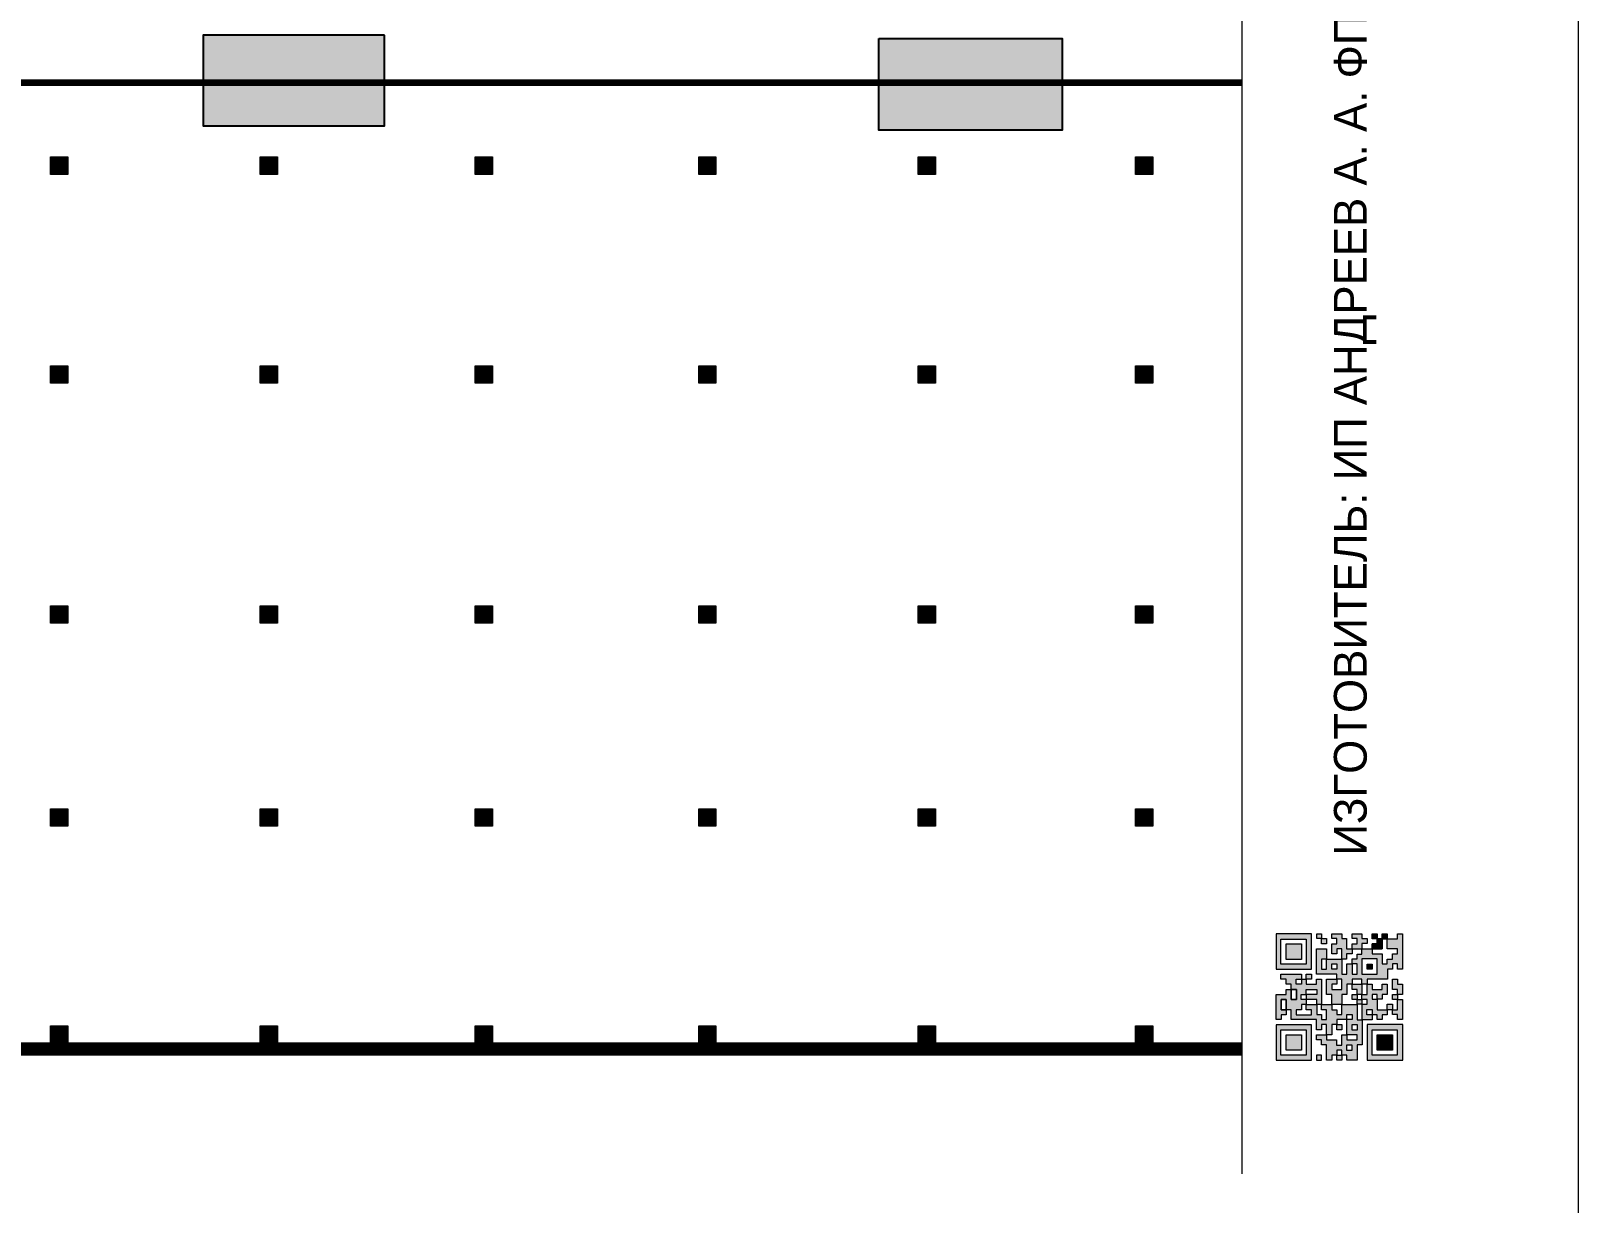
# Model space of a CAD drawing. Header units: millimetres. Extents: x 13810 to 67229, y 12374 to 21950.
# Drawn here: x 27744.4 to 27876.6, y 14549.9 to 14650.1 of the extents above; entities that cross this region are included whole.
import ezdxf

# ---------------------------------------------------------------- set-up
doc = ezdxf.new("R2010")
doc.units = ezdxf.units.MM
doc.layers.add('План_Штампы', color=7, linetype='Continuous')
doc.styles.add('обычный', font='arial.ttf')

# ---------------------------------------------------------------- blocks, each defined once
blk = doc.blocks.new('A$C32E8229D')
at = {"true_color": 0xffffff}
blk.add_hatch(color=7, dxfattribs=at).paths.add_polyline_path([(0, 0), (0, -8), (16, -8), (16, 0)])
h = blk.add_hatch(color=126)
h.paths.add_polyline_path([(0.2, -0.2), (15.8, -0.2), (15.8, -7.8), (0.2, -7.8)])
h.paths.add_polyline_path([(13.49, -2.05), (12.08, -2.05), (11.37, -2.63, 0.162397), (11.29, -2.84), (11.29, -3.63), (10.35, -3.63), (10.35, -4.05), (11.68, -4.05), (11.68, -3.48), (12.26, -4.28), (11.29, -5.1), (11.29, -6.78), (11.85, -6.78), (11.85, -5.44), (12.8, -4.64), (12.8, -5.94), (14.46, -5.94), (14.46, -5.39), (13.45, -5.39), (13.45, -3.97), (12.46, -2.59), (13.15, -2.59), (13.69, -3.34), (14.18, -3)], flags=16)
h.paths.add_polyline_path([(10.74, -1.82, 1), (11.8, -1.82, 1)], flags=16)
h.paths.add_polyline_path([(9.39, -3.59), (5.99, -3.59), (6.56, -3.03), (5.91, -3.03), (5.1, -3.83), (5.91, -4.64), (6.56, -4.64), (5.99, -4.09), (9.39, -4.09)], flags=16)
h.paths.add_polyline_path([(4.29, -1.08), (1.72, -1.08), (1.72, -6.6), (4.29, -6.6)], flags=16)
at = {"color": 126}
blk.add_lwpolyline([(16, -8), (0, -8), (0, 0), (16, 0)], close=True, dxfattribs=at)
blk = doc.blocks.new('QR')
at = {"lineweight": 0}
h = blk.add_hatch(color=256, dxfattribs=at)
h.dxf.hatch_style = 1
h.paths.add_polyline_path([(9241.16, 2687.38), (9242.01, 2687.38), (9242.01, 2687.83), (9241.59, 2687.83), (9241.59, 2688.68), (9239.45, 2688.68), (9239.45, 2688.25), (9239.86, 2688.25), (9239.86, 2687.83), (9240.29, 2687.83), (9240.29, 2688.25), (9241.16, 2688.25), (9241.16, 2687.83), (9240.29, 2687.83), (9240.29, 2687.38), (9239.45, 2687.38), (9239.45, 2685.22), (9238.57, 2685.22), (9238.57, 2684.8), (9239.02, 2684.8), (9239.02, 2684.37), (9238.13, 2684.37), (9238.13, 2683.92), (9239.02, 2683.92), (9239.02, 2683.5), (9239.44, 2683.5), (9239.44, 2682.64), (9239.87, 2682.64), (9239.87, 2682.18), (9239.44, 2682.18), (9239.44, 2682.64), (9238.13, 2682.64), (9238.13, 2681.76), (9237.71, 2681.76), (9237.71, 2682.64), (9238.13, 2682.64), (9238.13, 2683.07), (9237.27, 2683.07), (9237.27, 2683.51), (9237.71, 2683.51), (9237.71, 2684.37), (9238.13, 2684.37), (9238.13, 2685.22), (9237.71, 2685.22), (9237.71, 2684.8), (9237.28, 2684.8), (9237.28, 2684.38), (9235.98, 2684.38), (9235.98, 2683.92), (9236.4, 2683.92), (9236.4, 2683.49), (9236.84, 2683.49), (9236.84, 2683.07), (9236.4, 2683.07), (9236.4, 2682.64), (9235.98, 2682.64), (9235.98, 2681.76), (9237.29, 2681.76), (9237.29, 2681.33), (9239.43, 2681.33), (9239.43, 2681.76), (9240.74, 2681.76), (9240.74, 2683.05), (9239.87, 2683.05), (9239.87, 2683.5), (9240.29, 2683.5), (9240.29, 2683.91), (9240.74, 2683.91), (9240.74, 2684.81), (9240.29, 2684.81), (9240.29, 2684.79), (9240.29, 2684.37), (9239.45, 2684.37), (9239.45, 2684.8), (9239.87, 2684.8), (9239.87, 2685.21), (9240.74, 2685.21), (9240.74, 2686.1), (9240.29, 2686.1), (9240.29, 2685.64), (9239.86, 2685.64), (9239.86, 2686.95), (9240.29, 2686.95), (9240.29, 2686.52), (9240.74, 2686.52), (9240.74, 2686.1), (9241.16, 2686.1), (9241.16, 2686.53), (9241.59, 2686.53), (9241.59, 2686.1), (9242.02, 2686.1), (9242.02, 2685.21), (9241.59, 2685.21), (9241.59, 2686.1), (9241.16, 2686.1), (9241.16, 2685.21), (9240.74, 2685.21), (9240.74, 2684.81), (9242.89, 2684.81), (9242.89, 2685.22), (9242.47, 2685.22), (9242.47, 2686.11), (9242.89, 2686.11), (9242.89, 2686.52), (9242.46, 2686.52), (9242.46, 2686.95), (9242.89, 2686.95), (9242.89, 2686.52), (9243.32, 2686.52), (9243.32, 2688.26), (9242.9, 2688.26), (9242.9, 2687.83), (9242.47, 2687.83), (9242.47, 2687.38), (9242.01, 2687.38), (9242.01, 2686.94), (9241.16, 2686.94)])
h.paths.add_polyline_path([(9239.02, 2682.18), (9239.02, 2681.76), (9238.54, 2681.76), (9238.54, 2682.18)], flags=16)
h.paths.add_polyline_path([(9237.27, 2682.65), (9237.27, 2682.19), (9236.83, 2682.19), (9236.83, 2682.65)], flags=16)
h = blk.add_hatch(color=256, dxfattribs=at)
h.dxf.hatch_style = 1
h.paths.add_polyline_path([(9238.15, 2687.83), (9236.83, 2687.83), (9236.83, 2686.52), (9238.15, 2686.52)], flags=0)
h.paths.add_polyline_path([(9239.01, 2685.65), (9239.01, 2688.68), (9235.98, 2688.68), (9235.98, 2685.65)])
h.paths.add_polyline_path([(9236.41, 2686.1), (9236.41, 2688.26), (9238.56, 2688.26), (9238.56, 2686.1)], flags=16)
h.paths.add_polyline_path([(9236.83, 2686.52), (9236.83, 2687.83), (9238.15, 2687.83), (9238.15, 2686.52)], flags=0)
h = blk.add_hatch(color=256, dxfattribs=at)
h.dxf.hatch_style = 1
h.paths.add_polyline_path([(9238.15, 2686.52), (9238.15, 2687.83), (9236.83, 2687.83), (9236.83, 2686.52)])
h.paths.add_polyline_path([(9245.91, 2686.52), (9245.91, 2687.83), (9244.59, 2687.83), (9244.59, 2686.52)], flags=0)
h.paths.add_polyline_path([(9246.77, 2685.65), (9246.77, 2688.68), (9243.74, 2688.68), (9243.74, 2685.65)])
h.paths.add_polyline_path([(9244.17, 2686.1), (9244.17, 2688.26), (9246.32, 2688.26), (9246.32, 2686.1)], flags=16)
h.paths.add_polyline_path([(9244.59, 2686.52), (9244.59, 2687.83), (9245.91, 2687.83), (9245.91, 2686.52)], flags=0)
h = blk.add_hatch(color=256, dxfattribs=at)
h.dxf.hatch_style = 1
h.paths.add_polyline_path([(9240.75, 2681.76), (9240.75, 2681.35), (9241.17, 2681.35), (9241.17, 2681.76)])
h.paths.add_polyline_path([(9241.6, 2682.18), (9241.17, 2682.18), (9241.17, 2681.76), (9241.6, 2681.76)])
h.paths.add_polyline_path([(9242.47, 2681.34), (9242.47, 2682.19), (9242.02, 2682.19), (9242.02, 2681.76), (9241.6, 2681.76), (9241.6, 2681.34)])
h.paths.add_polyline_path([(9239.87, 2678.3), (9239.44, 2678.3), (9239.44, 2677.89), (9241.17, 2677.89), (9241.17, 2678.3), (9240.28, 2678.3), (9240.28, 2678.73), (9239.87, 2678.73)])
h.paths.add_polyline_path([(9240.75, 2678.73), (9240.75, 2679.19), (9240.28, 2679.19), (9240.28, 2678.73)])
h.paths.add_polyline_path([(9241.6, 2678.73), (9241.17, 2678.73), (9241.17, 2678.3), (9241.6, 2678.3)])
h.paths.add_polyline_path([(9242.02, 2678.3), (9241.6, 2678.3), (9241.6, 2677.89), (9242.48, 2677.89), (9242.48, 2678.31), (9242.9, 2678.31), (9242.9, 2678.73), (9242.02, 2678.73)])
h.paths.add_polyline_path([(9246.36, 2684.37), (9246.36, 2684.79), (9245.93, 2684.79), (9245.93, 2684.37)])
h.paths.add_polyline_path([(9246.78, 2685.2), (9246.36, 2685.2), (9246.36, 2684.79), (9246.78, 2684.79)])
h.paths.add_polyline_path([(9245.91, 2687.83), (9244.59, 2687.83), (9244.59, 2686.52), (9245.91, 2686.52)])
h = blk.add_hatch(color=256, dxfattribs=at)
h.dxf.hatch_style = 1
h.paths.add_polyline_path([(9243.32, 2686.11), (9242.89, 2686.11), (9242.89, 2685.64), (9243.32, 2685.64)])
h.paths.add_polyline_path([(9239.02, 2683.07), (9239.02, 2683.5), (9238.56, 2683.5), (9238.56, 2683.07)])
h.paths.add_polyline_path([(9236.4, 2684.8), (9236.4, 2685.22), (9235.98, 2685.22), (9235.98, 2684.8)])
h.paths.add_polyline_path([(9236.4, 2683.07), (9236.4, 2683.49), (9235.98, 2683.49), (9235.98, 2683.07)])
h = blk.add_hatch(color=256, dxfattribs=at)
h.dxf.hatch_style = 1
h.paths.add_polyline_path([(9243.32, 2682.64), (9243.32, 2683.07), (9244.62, 2683.07), (9244.62, 2684.37), (9243.74, 2684.37), (9243.74, 2684.8), (9244.62, 2684.8), (9244.62, 2684.37), (9245.48, 2684.37), (9245.48, 2685.22), (9243.32, 2685.22), (9243.32, 2683.5), (9242.89, 2683.5), (9242.89, 2683.06), (9242.01, 2683.06), (9242.01, 2683.91), (9242.47, 2683.91), (9242.47, 2683.5), (9242.89, 2683.5), (9242.89, 2684.38), (9241.59, 2684.38), (9241.59, 2683.91), (9240.74, 2683.91), (9240.74, 2683.05), (9241.59, 2683.05), (9241.59, 2682.64), (9242.47, 2682.64), (9242.47, 2682.19), (9242.91, 2682.19), (9242.91, 2681.34), (9242.48, 2681.34), (9242.48, 2680.91), (9242.91, 2680.91), (9242.91, 2679.17), (9243.75, 2679.17), (9243.75, 2678.73), (9244.2, 2678.73), (9244.2, 2678.3), (9243.75, 2678.3), (9243.75, 2677.88), (9246.78, 2677.88), (9246.78, 2678.3), (9246.35, 2678.3), (9246.35, 2679.19), (9245.48, 2679.19), (9245.48, 2678.31), (9245.05, 2678.31), (9245.05, 2678.73), (9244.62, 2678.73), (9244.62, 2679.19), (9244.2, 2679.19), (9244.2, 2679.61), (9245.05, 2679.61), (9245.05, 2680.46), (9245.48, 2680.46), (9245.48, 2681.34), (9245.04, 2681.34), (9245.04, 2681.76), (9244.63, 2681.76), (9244.63, 2682.19), (9244.21, 2682.19), (9244.21, 2681.76), (9243.32, 2681.76), (9243.32, 2682.19), (9244.21, 2682.19), (9244.21, 2682.64)])
h.paths.add_polyline_path([(9243.75, 2683.49), (9243.75, 2683.92), (9244.21, 2683.92), (9244.21, 2683.49)], flags=16)
h.paths.add_polyline_path([(9243.32, 2681.34), (9244.63, 2681.34), (9244.63, 2680.04), (9243.32, 2680.04)], flags=16)
h.paths.add_polyline_path([(9243.76, 2680.89), (9244.18, 2680.89), (9244.18, 2680.48), (9243.76, 2680.48)], flags=0)
h = blk.add_hatch(color=256, dxfattribs=at)
h.dxf.hatch_style = 1
h.paths.add_polyline_path([(9246.36, 2683.07), (9246.78, 2683.07), (9246.78, 2683.92), (9246.36, 2683.92), (9246.36, 2683.49), (9245.92, 2683.49), (9245.92, 2683.92), (9245.06, 2683.92), (9245.06, 2683.49), (9245.48, 2683.49), (9245.48, 2683.07), (9244.62, 2683.07), (9244.62, 2682.65), (9245.05, 2682.65), (9245.05, 2682.18), (9245.48, 2682.18), (9245.48, 2682.65), (9246.36, 2682.65)])
h.paths.add_polyline_path([(9246.78, 2682.18), (9246.36, 2682.18), (9246.36, 2681.75), (9245.92, 2681.75), (9245.92, 2682.18), (9245.48, 2682.18), (9245.48, 2681.34), (9245.48, 2681.34), (9245.94, 2681.34), (9245.94, 2680.91), (9246.36, 2680.91), (9246.36, 2681.34), (9246.78, 2681.34)])
h = blk.add_hatch(color=256, dxfattribs=at)
h.dxf.hatch_style = 1
h.paths.add_polyline_path([(9242.02, 2680.46), (9242.48, 2680.46), (9242.48, 2680.91), (9241.58, 2680.91), (9241.58, 2681.35), (9241.17, 2681.35), (9241.17, 2680.91), (9240.75, 2680.91), (9240.75, 2681.33), (9239.43, 2681.33), (9239.43, 2680.46), (9239.86, 2680.46), (9239.86, 2680.92), (9240.3, 2680.92), (9240.3, 2680.46), (9239.86, 2680.46), (9239.86, 2680.04), (9239.44, 2680.04), (9239.44, 2679.62), (9239.86, 2679.62), (9239.86, 2679.19), (9240.29, 2679.19), (9240.29, 2680.03), (9241.18, 2680.03), (9241.18, 2680.47), (9241.6, 2680.47), (9241.6, 2680.03), (9241.18, 2680.03), (9241.18, 2679.61), (9241.6, 2679.61), (9241.6, 2679.19), (9242.47, 2679.19), (9242.47, 2679.6), (9242.02, 2679.6)])
h = blk.add_hatch(color=256, dxfattribs=at)
h.dxf.hatch_style = 1
h.paths.add_polyline_path([(9235.98, 2680.9), (9235.98, 2677.86), (9239.02, 2677.86), (9239.02, 2680.9)])
h.paths.add_polyline_path([(9238.57, 2680.48), (9238.57, 2678.32), (9236.41, 2678.32), (9236.41, 2680.48)], flags=16)
h.paths.add_polyline_path([(9238.15, 2680.05), (9238.15, 2678.74), (9236.83, 2678.74), (9236.83, 2680.05)], flags=0)
h = blk.add_hatch(color=256, dxfattribs=at)
h.dxf.hatch_style = 1
h.paths.add_polyline_path([(9238.15, 2680.05), (9236.83, 2680.05), (9236.83, 2678.74), (9238.15, 2678.74)])
h = blk.add_hatch(color=256, dxfattribs=at)
h.dxf.hatch_style = 1
h.paths.add_polyline_path([(9244.18, 2680.48), (9244.18, 2680.89), (9243.76, 2680.89), (9243.76, 2680.48)])
h = blk.add_hatch(color=256, dxfattribs=at)
h.dxf.hatch_style = 1
h.paths.add_polyline_path([(9245.93, 2680.04), (9245.93, 2680.46), (9245.48, 2680.46), (9245.48, 2679.62), (9246.35, 2679.62), (9246.35, 2680.04)])
h.paths.add_polyline_path([(9246.78, 2680.04), (9246.78, 2680.46), (9246.35, 2680.46), (9246.35, 2680.04)])
h.paths.add_polyline_path([(9246.78, 2679.18), (9246.78, 2679.62), (9246.35, 2679.62), (9246.35, 2679.18)])
for points in [[(9237.71, 2685.22), (9238.13, 2685.22), (9238.13, 2684.37), (9237.71, 2684.37), (9237.71, 2683.51), (9237.27, 2683.51), (9237.27, 2683.07), (9238.13, 2683.07), (9238.13, 2682.64), (9237.71, 2682.64), (9237.71, 2681.76), (9238.13, 2681.76), (9238.13, 2682.64), (9239.44, 2682.64), (9239.44, 2683.5), (9239.02, 2683.5), (9239.02, 2683.07), (9238.56, 2683.07), (9238.56, 2683.5), (9239.02, 2683.5), (9239.02, 2683.92), (9238.13, 2683.92), (9238.13, 2684.37), (9239.02, 2684.37), (9239.02, 2684.8), (9238.57, 2684.8), (9238.57, 2685.22), (9239.45, 2685.22), (9239.45, 2687.38), (9240.29, 2687.38), (9240.29, 2687.83), (9239.86, 2687.83), (9239.86, 2688.25), (9239.45, 2688.25), (9239.45, 2688.68), (9241.59, 2688.68), (9241.59, 2687.83), (9242.01, 2687.83), (9242.01, 2687.38), (9242.47, 2687.38), (9242.47, 2687.83), (9242.9, 2687.83), (9242.9, 2688.26), (9243.32, 2688.26), (9243.32, 2686.52), (9242.89, 2686.52), (9242.89, 2686.11), (9243.32, 2686.11), (9243.32, 2685.64), (9242.89, 2685.64), (9242.89, 2686.11), (9242.47, 2686.11), (9242.47, 2685.22), (9242.89, 2685.22), (9242.89, 2684.81), (9240.74, 2684.81), (9240.74, 2683.91), (9241.59, 2683.91), (9241.59, 2684.38), (9242.89, 2684.38), (9242.89, 2683.5), (9242.47, 2683.5), (9242.47, 2683.91), (9242.01, 2683.91), (9242.01, 2683.06), (9242.89, 2683.06), (9242.89, 2683.5), (9243.32, 2683.5), (9243.32, 2685.22), (9245.48, 2685.22), (9245.48, 2684.37), (9244.62, 2684.37), (9244.62, 2683.07), (9245.48, 2683.07), (9245.48, 2683.49), (9245.06, 2683.49), (9245.06, 2683.92), (9245.92, 2683.92), (9245.92, 2683.49), (9246.36, 2683.49), (9246.36, 2683.92), (9246.78, 2683.92), (9246.78, 2683.07), (9246.36, 2683.07), (9246.36, 2682.65), (9245.48, 2682.65), (9245.48, 2682.18), (9245.92, 2682.18), (9245.92, 2681.75), (9246.36, 2681.75), (9246.36, 2682.18), (9246.78, 2682.18), (9246.78, 2681.34), (9246.36, 2681.34), (9246.36, 2680.91), (9245.94, 2680.91), (9245.94, 2681.34), (9245.48, 2681.34), (9245.48, 2680.46), (9245.93, 2680.46), (9245.93, 2680.04), (9246.35, 2680.04), (9246.35, 2680.46), (9246.78, 2680.46), (9246.78, 2680.04), (9246.78, 2680.04), (9246.35, 2680.04), (9246.35, 2679.62), (9246.78, 2679.62), (9246.78, 2679.18), (9246.35, 2679.18), (9246.35, 2678.3), (9246.78, 2678.3), (9246.78, 2677.88), (9243.75, 2677.88), (9243.75, 2678.3), (9244.2, 2678.3), (9244.2, 2678.73), (9243.75, 2678.73), (9243.75, 2679.17), (9242.91, 2679.17), (9242.91, 2680.91), (9242.48, 2680.91), (9242.48, 2680.46), (9242.02, 2680.46), (9242.02, 2679.6), (9242.47, 2679.6), (9242.47, 2679.19), (9241.6, 2679.19), (9241.6, 2679.61), (9241.18, 2679.61), (9241.18, 2680.03), (9240.29, 2680.03), (9240.29, 2679.19), (9240.75, 2679.19), (9240.75, 2678.73), (9240.28, 2678.73), (9240.28, 2678.3), (9241.17, 2678.3), (9241.17, 2678.73), (9241.6, 2678.73), (9241.6, 2678.3), (9242.02, 2678.3), (9242.02, 2678.73), (9242.9, 2678.73), (9242.9, 2678.31), (9242.48, 2678.31), (9242.48, 2677.89), (9241.6, 2677.89), (9241.6, 2678.3), (9241.17, 2678.3), (9241.17, 2677.89), (9239.44, 2677.89), (9239.44, 2678.3), (9239.87, 2678.3), (9239.87, 2678.73), (9240.28, 2678.73), (9240.28, 2679.19), (9240.29, 2679.19), (9239.86, 2679.19), (9239.86, 2679.62), (9239.44, 2679.62), (9239.44, 2680.04), (9239.86, 2680.04), (9239.86, 2680.46), (9239.43, 2680.46), (9239.43, 2681.33), (9237.29, 2681.33), (9237.29, 2681.76), (9235.98, 2681.76), (9235.98, 2682.64), (9236.4, 2682.64), (9236.4, 2683.07), (9235.98, 2683.07), (9235.98, 2683.49), (9236.4, 2683.49), (9236.4, 2683.92), (9235.98, 2683.92), (9235.98, 2684.38), (9237.28, 2684.38), (9237.28, 2684.8), (9237.71, 2684.8), (9237.71, 2685.22), (9237.92, 2685.22)], [(9240.74, 2686.1), (9240.74, 2686.52), (9240.29, 2686.52), (9240.29, 2686.95), (9239.86, 2686.95), (9239.86, 2685.64), (9240.29, 2685.64), (9240.29, 2686.1), (9240.74, 2686.1), (9240.74, 2686.52)], [(9240.74, 2685.21), (9239.87, 2685.21), (9239.87, 2684.8), (9239.45, 2684.8), (9239.45, 2684.37), (9240.29, 2684.37), (9240.29, 2684.79), (9240.29, 2684.81), (9240.74, 2684.81), (9240.74, 2685.21), (9239.87, 2685.21)], [(9240.74, 2683.91), (9240.29, 2683.91), (9240.29, 2683.5), (9239.87, 2683.5), (9239.87, 2683.05), (9240.74, 2683.05), (9240.74, 2683.91)], [(9244.62, 2684.37), (9244.62, 2684.8), (9243.74, 2684.8), (9243.74, 2684.37), (9244.62, 2684.37)], [(9240.74, 2683.05), (9240.74, 2681.76), (9239.43, 2681.76), (9239.43, 2681.33), (9240.75, 2681.33), (9240.75, 2681.35), (9240.75, 2680.91), (9241.17, 2680.91), (9241.17, 2681.35), (9241.58, 2681.35), (9241.58, 2680.91), (9242.48, 2680.91), (9242.48, 2681.34), (9242.91, 2681.34), (9242.91, 2682.19), (9242.47, 2682.19), (9242.47, 2682.64), (9241.59, 2682.64), (9241.59, 2683.05), (9240.74, 2683.05)], [(9244.62, 2683.07), (9243.32, 2683.07), (9243.32, 2682.64), (9244.21, 2682.64), (9244.21, 2682.19), (9243.32, 2682.19), (9243.32, 2681.76), (9244.21, 2681.76), (9244.21, 2682.19), (9244.63, 2682.19), (9244.63, 2681.76), (9245.04, 2681.76), (9245.04, 2681.34), (9245.48, 2681.34)], [(9245.48, 2682.18), (9245.05, 2682.18), (9245.05, 2682.65), (9244.62, 2682.65), (9244.62, 2683.07)], [(9241.6, 2681.76), (9242.02, 2681.76), (9242.02, 2682.19), (9242.47, 2682.19), (9242.47, 2681.34), (9241.6, 2681.34), (9241.6, 2681.76)], [(9245.48, 2682.18), (9245.48, 2681.34)], [(9239.86, 2680.46), (9239.86, 2680.92), (9240.3, 2680.92), (9240.3, 2680.46), (9239.86, 2680.46)], [(9245.48, 2680.46), (9245.05, 2680.46), (9245.05, 2679.61), (9244.2, 2679.61), (9244.2, 2679.19), (9244.62, 2679.19), (9244.62, 2678.73), (9245.05, 2678.73), (9245.05, 2678.31), (9245.48, 2678.31), (9245.48, 2679.19), (9246.35, 2679.19), (9246.35, 2679.07)], [(9246.35, 2679.62), (9245.48, 2679.62), (9245.48, 2680.46)], [(9245.48, 2680.46), (9245.48, 2679.62), (9246.35, 2679.62), (9246.35, 2680.04), (9245.93, 2680.04), (9245.93, 2680.46), (9245.48, 2680.46), (9245.48, 2679.62)], [(9246.35, 2679.62), (9246.35, 2679.18)]]:
    blk.add_lwpolyline(points, dxfattribs=at)
for points in [[(9235.98, 2685.65), (9239.01, 2685.65), (9239.01, 2688.68), (9235.98, 2688.68)], [(9236.41, 2688.26), (9238.56, 2688.26), (9238.56, 2686.1), (9236.41, 2686.1)], [(9236.83, 2687.83), (9238.15, 2687.83), (9238.15, 2686.52), (9236.83, 2686.52)], [(9240.29, 2687.83), (9241.16, 2687.83), (9241.16, 2688.25), (9240.29, 2688.25)], [(9240.29, 2688.25), (9241.16, 2688.25), (9241.16, 2687.83), (9240.29, 2687.83)], [(9243.74, 2685.65), (9246.77, 2685.65), (9246.77, 2688.68), (9243.74, 2688.68)], [(9244.17, 2688.26), (9246.32, 2688.26), (9246.32, 2686.1), (9244.17, 2686.1)], [(9244.59, 2687.83), (9245.91, 2687.83), (9245.91, 2686.52), (9244.59, 2686.52)], [(9242.01, 2687.38), (9241.16, 2687.38), (9241.16, 2686.94), (9242.01, 2686.94)], [(9241.16, 2687.38), (9242.01, 2687.38), (9242.01, 2686.94), (9241.16, 2686.94)], [(9241.16, 2686.53), (9241.59, 2686.53), (9241.59, 2686.1), (9241.16, 2686.1)], [(9242.89, 2686.52), (9242.46, 2686.52), (9242.46, 2686.95), (9242.89, 2686.95)], [(9235.98, 2684.8), (9236.4, 2684.8), (9236.4, 2685.22), (9235.98, 2685.22)], [(9241.16, 2686.1), (9240.74, 2686.1), (9240.74, 2685.21), (9241.16, 2685.21)], [(9241.59, 2686.1), (9242.02, 2686.1), (9242.02, 2685.21), (9241.59, 2685.21)], [(9246.36, 2685.2), (9246.78, 2685.2), (9246.78, 2684.79), (9246.36, 2684.79)], [(9243.75, 2683.92), (9244.21, 2683.92), (9244.21, 2683.49), (9243.75, 2683.49)], [(9245.93, 2684.79), (9246.36, 2684.79), (9246.36, 2684.37), (9245.93, 2684.37)], [(9236.4, 2683.07), (9236.84, 2683.07), (9236.84, 2683.49), (9236.4, 2683.49)], [(9236.83, 2682.19), (9237.27, 2682.19), (9237.27, 2682.65), (9236.83, 2682.65)], [(9239.44, 2682.64), (9239.87, 2682.64), (9239.87, 2682.18), (9239.44, 2682.18)], [(9238.54, 2682.18), (9239.02, 2682.18), (9239.02, 2681.76), (9238.54, 2681.76)], [(9240.75, 2681.76), (9241.17, 2681.76), (9241.17, 2681.35), (9240.75, 2681.35)], [(9241.17, 2682.18), (9241.6, 2682.18), (9241.6, 2681.76), (9241.17, 2681.76)], [(9243.32, 2680.04), (9244.63, 2680.04), (9244.63, 2681.34), (9243.32, 2681.34)], [(9235.98, 2677.86), (9239.02, 2677.86), (9239.02, 2680.9), (9235.98, 2680.9)], [(9236.41, 2680.48), (9238.57, 2680.48), (9238.57, 2678.32), (9236.41, 2678.32)], [(9236.83, 2680.05), (9238.15, 2680.05), (9238.15, 2678.74), (9236.83, 2678.74)], [(9241.18, 2680.03), (9241.6, 2680.03), (9241.6, 2680.47), (9241.18, 2680.47)], [(9243.76, 2680.89), (9244.18, 2680.89), (9244.18, 2680.48), (9243.76, 2680.48)]]:
    blk.add_lwpolyline(points, close=True, dxfattribs=at)

msp = doc.modelspace()

# ---------------------------------------------------------------- hatches: boundary and pattern name
at = {"lineweight": 0}
h = msp.add_hatch(color=256, dxfattribs=at)
h.dxf.hatch_style = 1
h.paths.add_polyline_path([(27746.03, 14639.33), (27746.03, 14637.84), (27747.51, 14637.84), (27747.51, 14639.33)])
h = msp.add_hatch(color=256, dxfattribs=at)
h.dxf.hatch_style = 1
h.paths.add_polyline_path([(27763.97, 14639.33), (27763.97, 14637.84), (27765.45, 14637.84), (27765.45, 14639.33)])
h = msp.add_hatch(color=256, dxfattribs=at)
h.dxf.hatch_style = 1
h.paths.add_polyline_path([(27782.34, 14639.33), (27782.34, 14637.84), (27783.82, 14637.84), (27783.82, 14639.33)])
h = msp.add_hatch(color=256, dxfattribs=at)
h.dxf.hatch_style = 1
h.paths.add_polyline_path([(27801.43, 14639.33), (27801.43, 14637.84), (27802.91, 14637.84), (27802.91, 14639.33)])
h = msp.add_hatch(color=256, dxfattribs=at)
h.dxf.hatch_style = 1
h.paths.add_polyline_path([(27820.18, 14639.33), (27820.18, 14637.84), (27821.66, 14637.84), (27821.66, 14639.33)])
h = msp.add_hatch(color=256, dxfattribs=at)
h.dxf.hatch_style = 1
h.paths.add_polyline_path([(27838.75, 14639.33), (27838.75, 14637.84), (27840.23, 14637.84), (27840.23, 14639.33)])
h = msp.add_hatch(color=256, dxfattribs=at)
h.dxf.hatch_style = 1
h.paths.add_polyline_path([(27746.03, 14621.48), (27746.03, 14619.99), (27747.51, 14619.99), (27747.51, 14621.48)])
h = msp.add_hatch(color=256, dxfattribs=at)
h.dxf.hatch_style = 1
h.paths.add_polyline_path([(27763.97, 14621.48), (27763.97, 14619.99), (27765.45, 14619.99), (27765.45, 14621.48)])
h = msp.add_hatch(color=256, dxfattribs=at)
h.dxf.hatch_style = 1
h.paths.add_polyline_path([(27782.34, 14621.48), (27782.34, 14619.99), (27783.82, 14619.99), (27783.82, 14621.48)])
h = msp.add_hatch(color=256, dxfattribs=at)
h.dxf.hatch_style = 1
h.paths.add_polyline_path([(27801.43, 14621.48), (27801.43, 14619.99), (27802.91, 14619.99), (27802.91, 14621.48)])
h = msp.add_hatch(color=256, dxfattribs=at)
h.dxf.hatch_style = 1
h.paths.add_polyline_path([(27820.18, 14621.48), (27820.18, 14619.99), (27821.66, 14619.99), (27821.66, 14621.48)])
h = msp.add_hatch(color=256, dxfattribs=at)
h.dxf.hatch_style = 1
h.paths.add_polyline_path([(27838.75, 14621.48), (27838.75, 14619.99), (27840.23, 14619.99), (27840.23, 14621.48)])
h = msp.add_hatch(color=256, dxfattribs=at)
h.dxf.hatch_style = 1
h.paths.add_polyline_path([(27746.03, 14600.98), (27746.03, 14599.49), (27747.51, 14599.49), (27747.51, 14600.98)])
h = msp.add_hatch(color=256, dxfattribs=at)
h.dxf.hatch_style = 1
h.paths.add_polyline_path([(27763.97, 14600.98), (27763.97, 14599.49), (27765.45, 14599.49), (27765.45, 14600.98)])
h = msp.add_hatch(color=256, dxfattribs=at)
h.dxf.hatch_style = 1
h.paths.add_polyline_path([(27782.34, 14600.98), (27782.34, 14599.49), (27783.82, 14599.49), (27783.82, 14600.98)])
h = msp.add_hatch(color=256, dxfattribs=at)
h.dxf.hatch_style = 1
h.paths.add_polyline_path([(27801.43, 14600.98), (27801.43, 14599.49), (27802.91, 14599.49), (27802.91, 14600.98)])
h = msp.add_hatch(color=256, dxfattribs=at)
h.dxf.hatch_style = 1
h.paths.add_polyline_path([(27820.18, 14600.98), (27820.18, 14599.49), (27821.66, 14599.49), (27821.66, 14600.98)])
h = msp.add_hatch(color=256, dxfattribs=at)
h.dxf.hatch_style = 1
h.paths.add_polyline_path([(27838.75, 14600.98), (27838.75, 14599.49), (27840.23, 14599.49), (27840.23, 14600.98)])
h = msp.add_hatch(color=256, dxfattribs=at)
h.dxf.hatch_style = 1
h.paths.add_polyline_path([(27746.03, 14583.62), (27746.03, 14582.13), (27747.51, 14582.13), (27747.51, 14583.62)])
h = msp.add_hatch(color=256, dxfattribs=at)
h.dxf.hatch_style = 1
h.paths.add_polyline_path([(27763.97, 14583.62), (27763.97, 14582.13), (27765.45, 14582.13), (27765.45, 14583.62)])
h = msp.add_hatch(color=256, dxfattribs=at)
h.dxf.hatch_style = 1
h.paths.add_polyline_path([(27782.34, 14583.62), (27782.34, 14582.13), (27783.82, 14582.13), (27783.82, 14583.62)])
h = msp.add_hatch(color=256, dxfattribs=at)
h.dxf.hatch_style = 1
h.paths.add_polyline_path([(27801.43, 14583.62), (27801.43, 14582.13), (27802.91, 14582.13), (27802.91, 14583.62)])
h = msp.add_hatch(color=256, dxfattribs=at)
h.dxf.hatch_style = 1
h.paths.add_polyline_path([(27820.18, 14583.62), (27820.18, 14582.13), (27821.66, 14582.13), (27821.66, 14583.62)])
h = msp.add_hatch(color=256, dxfattribs=at)
h.dxf.hatch_style = 1
h.paths.add_polyline_path([(27838.75, 14583.62), (27838.75, 14582.13), (27840.23, 14582.13), (27840.23, 14583.62)])
h = msp.add_hatch(color=256, dxfattribs=at)
h.dxf.hatch_style = 1
h.paths.add_polyline_path([(27746.03, 14565.08), (27746.03, 14563.59), (27747.51, 14563.59), (27747.51, 14565.08)])
h = msp.add_hatch(color=256, dxfattribs=at)
h.dxf.hatch_style = 1
h.paths.add_polyline_path([(27763.97, 14565.08), (27763.97, 14563.59), (27765.45, 14563.59), (27765.45, 14565.08)])
h = msp.add_hatch(color=256, dxfattribs=at)
h.dxf.hatch_style = 1
h.paths.add_polyline_path([(27782.34, 14565.08), (27782.34, 14563.59), (27783.82, 14563.59), (27783.82, 14565.08)])
h = msp.add_hatch(color=256, dxfattribs=at)
h.dxf.hatch_style = 1
h.paths.add_polyline_path([(27801.43, 14565.08), (27801.43, 14563.59), (27802.91, 14563.59), (27802.91, 14565.08)])
h = msp.add_hatch(color=256, dxfattribs=at)
h.dxf.hatch_style = 1
h.paths.add_polyline_path([(27820.18, 14565.08), (27820.18, 14563.59), (27821.66, 14563.59), (27821.66, 14565.08)])
h = msp.add_hatch(color=256, dxfattribs=at)
h.dxf.hatch_style = 1
h.paths.add_polyline_path([(27838.75, 14565.08), (27838.75, 14563.59), (27840.23, 14563.59), (27840.23, 14565.08)])

# ---------------------------------------------------------------- linework, layer by layer
at = {"color": 126, "lineweight": 0, "true_color": 0x008754}
msp.add_lwpolyline([(27276.58, 14942.45), (27876.58, 14942.45), (27876.58, 14547.45), (27276.58, 14547.45)], close=True, dxfattribs=at)
at = {"lineweight": 0}
msp.add_lwpolyline([(27847.88, 14552.42), (27847.88, 14779.05)], dxfattribs=at)
at = {"color": 126, "lineweight": 100, "true_color": 0x008754}
msp.add_lwpolyline([(27847.88, 14645.67), (27513.01, 14645.67)], dxfattribs=at)
at = {"lineweight": 0}
for points in [[(27747.51, 14637.84), (27746.03, 14637.84), (27746.03, 14639.33), (27747.51, 14639.33)], [(27765.45, 14637.84), (27763.97, 14637.84), (27763.97, 14639.33), (27765.45, 14639.33)], [(27783.82, 14637.84), (27782.34, 14637.84), (27782.34, 14639.33), (27783.82, 14639.33)], [(27802.91, 14637.84), (27801.43, 14637.84), (27801.43, 14639.33), (27802.91, 14639.33)], [(27821.66, 14637.84), (27820.18, 14637.84), (27820.18, 14639.33), (27821.66, 14639.33)], [(27840.23, 14637.84), (27838.75, 14637.84), (27838.75, 14639.33), (27840.23, 14639.33)], [(27747.51, 14619.99), (27746.03, 14619.99), (27746.03, 14621.48), (27747.51, 14621.48)], [(27765.45, 14619.99), (27763.97, 14619.99), (27763.97, 14621.48), (27765.45, 14621.48)], [(27783.82, 14619.99), (27782.34, 14619.99), (27782.34, 14621.48), (27783.82, 14621.48)], [(27802.91, 14619.99), (27801.43, 14619.99), (27801.43, 14621.48), (27802.91, 14621.48)], [(27821.66, 14619.99), (27820.18, 14619.99), (27820.18, 14621.48), (27821.66, 14621.48)], [(27840.23, 14619.99), (27838.75, 14619.99), (27838.75, 14621.48), (27840.23, 14621.48)], [(27747.51, 14599.49), (27746.03, 14599.49), (27746.03, 14600.98), (27747.51, 14600.98)], [(27765.45, 14599.49), (27763.97, 14599.49), (27763.97, 14600.98), (27765.45, 14600.98)], [(27783.82, 14599.49), (27782.34, 14599.49), (27782.34, 14600.98), (27783.82, 14600.98)], [(27802.91, 14599.49), (27801.43, 14599.49), (27801.43, 14600.98), (27802.91, 14600.98)], [(27821.66, 14599.49), (27820.18, 14599.49), (27820.18, 14600.98), (27821.66, 14600.98)], [(27840.23, 14599.49), (27838.75, 14599.49), (27838.75, 14600.98), (27840.23, 14600.98)], [(27747.51, 14582.13), (27746.03, 14582.13), (27746.03, 14583.62), (27747.51, 14583.62)], [(27765.45, 14582.13), (27763.97, 14582.13), (27763.97, 14583.62), (27765.45, 14583.62)], [(27783.82, 14582.13), (27782.34, 14582.13), (27782.34, 14583.62), (27783.82, 14583.62)], [(27802.91, 14582.13), (27801.43, 14582.13), (27801.43, 14583.62), (27802.91, 14583.62)], [(27821.66, 14582.13), (27820.18, 14582.13), (27820.18, 14583.62), (27821.66, 14583.62)], [(27840.23, 14582.13), (27838.75, 14582.13), (27838.75, 14583.62), (27840.23, 14583.62)], [(27747.51, 14563.59), (27746.03, 14563.59), (27746.03, 14565.08), (27747.51, 14565.08)], [(27765.45, 14563.59), (27763.97, 14563.59), (27763.97, 14565.08), (27765.45, 14565.08)], [(27783.82, 14563.59), (27782.34, 14563.59), (27782.34, 14565.08), (27783.82, 14565.08)], [(27802.91, 14563.59), (27801.43, 14563.59), (27801.43, 14565.08), (27802.91, 14565.08)], [(27821.66, 14563.59), (27820.18, 14563.59), (27820.18, 14565.08), (27821.66, 14565.08)], [(27840.23, 14563.59), (27838.75, 14563.59), (27838.75, 14565.08), (27840.23, 14565.08)]]:
    msp.add_lwpolyline(points, close=True, dxfattribs=at)
at = {"lineweight": 0, "const_width": 1.12}
msp.add_lwpolyline([(27847.88, 14563.1), (27521.43, 14563.1)], dxfattribs=at)

# ---------------------------------------------------------------- block references
at = {"color": 22, "lineweight": 100, "true_color": 0xbb1e10, "rotation": 90}
msp.add_blockref('QR', (30539.45, 5326.17), dxfattribs=at)
at = {"layer": 'План_Штампы', "color": 126, "true_color": 0x008754}
for p, xscale, yscale, zscale, rotation in [((27759.1, 14642), -0.9680000000000002, 0.9680000000000002, 0.9680000000000002, 180), ((27832.5, 14641.62), 0.980110539289729, 0.980110539289729, 0.980110539289729, 179.9978653237144)]:
    msp.add_blockref('A$C32E8229D', p, dxfattribs=dict(at, xscale=xscale, yscale=yscale, zscale=zscale, rotation=rotation))

# ---------------------------------------------------------------- texts
at = {"lineweight": 0, "insert": (27857.52, 14653.67), "char_height": 2.8, "width": 191.3484, "attachment_point": 5, "rotation": 90, "style": 'обычный'}
msp.add_mtext('\\pi-8.4,l8.4,t8.4;{\\fProxima Nova Rg|b0|i0|c204|p2;ИЗГОТОВИТЕЛЬ: ИП АНДРЕЕВ А. А.\\fProxima Nova Rg|b0|i0|c0|p2; \\fProxima Nova Rg|b0|i0|c204|p2;ФП-24 - 2022/ 200-25-1440 ГОСТ 34428-2018-Е\\H1.2266x; }', dxfattribs=at)

doc.saveas('drawing.dxf')
